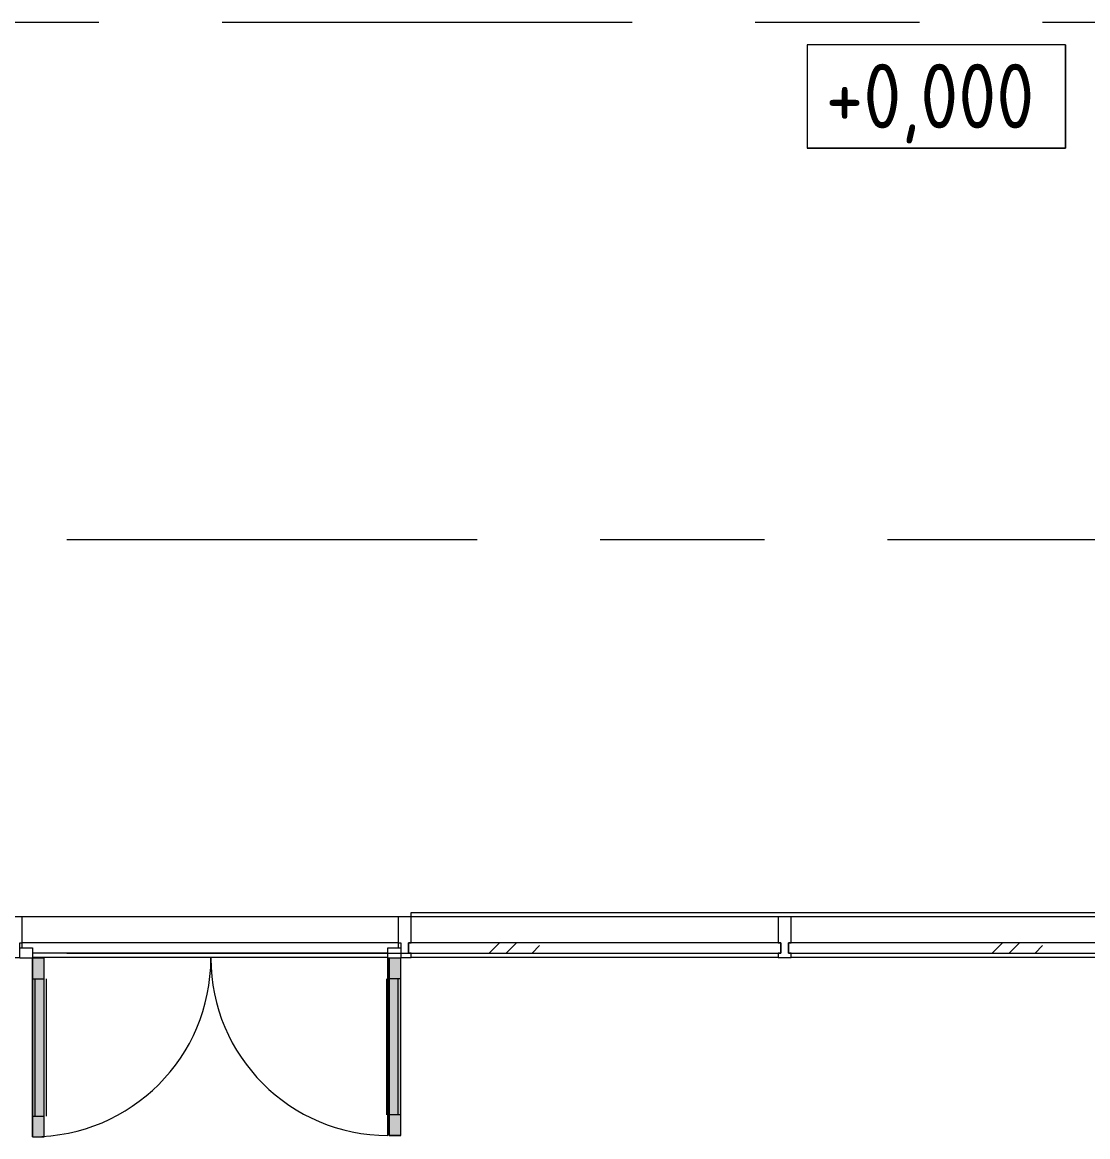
# Model space of a CAD drawing. Header units: millimetres. Extents: x 81037 to 284518, y -8553 to 29000.
# Drawn here: x 101150 to 105273, y 12690 to 17000 of the extents above; entities that cross this region are included whole.
import ezdxf

# ---------------------------------------------------------------- set-up
doc = ezdxf.new("R2010")
doc.units = ezdxf.units.MM
doc.linetypes.add('Осевая', pattern=[3175, 635, -476.25, 1587.5, -476.25])
for name, color, linetype, lineweight, true_color in [('A-DETL-GENF-1', 7, 'Continuous', 9, 0xe2e2e2), ('A-DETL-GENF-2', 7, 'Continuous', 9, 0xaaaaaa), ('A-DOOR-1', 7, 'Continuous', 9, 0xaaaaaa), ('A-FLOR-1', 7, 'Continuous', 9, 0xaaaaaa)]:
    doc.layers.add(name, color=color, linetype=linetype, lineweight=lineweight, true_color=true_color)
for name, color, linetype, lineweight in [('A-GLAZ-CURT', 7, 'Continuous', 9), ('A-GLAZ-CWMG', 7, 'Continuous', 9), ('G-ANNO-DIMS', 7, 'Continuous', 9), ('Оси-2', 7, 'Осевая', 9)]:
    doc.layers.add(name, color=color, linetype=linetype, lineweight=lineweight)
doc.styles.add('GOST Common', font='GOST_Common.ttf', dxfattribs={"width": 0.9, "height": 250})

# ---------------------------------------------------------------- blocks, each defined once
blk = doc.blocks.new('Дверь_Витражная_остекление_ - ВВ-22-32429667-План монтажа стен и перегородок 2 этажа в осях 23_33')
at = {"layer": 'A-DETL-GENF-1'}
for points in [[(-642.5, -710), (-642.5, -20), (-687.5, -20), (-687.5, -710)], [(737.5, -705), (737.5, -20), (692.5, -20), (692.5, -705)]]:
    blk.add_hatch(color=256, dxfattribs=at).paths.add_polyline_path(points)
at = {"layer": 'A-DETL-GENF-2'}
for p, q in [((-642.5, -20), (-687.5, -20)), ((-687.5, -710), (-687.5, -20)), ((-642.5, -20), (-687.5, -20)), ((-687.5, -20), (-687.5, -710)), ((-642.5, -710), (-642.5, -20)), ((-642.5, -710), (-642.5, -20)), ((692.5, -705), (692.5, -20)), ((692.5, -20), (692.5, -705)), ((737.5, -705), (737.5, -20)), ((737.5, -705), (737.5, -20)), ((-687.5, -100), (-642.5, -100)), ((-677.5, -630), (-677.5, -100)), ((-633.5, -630), (-633.5, -100)), ((683.5, -625), (683.5, -100)), ((737.5, -100), (692.5, -100)), ((727.5, -625), (727.5, -100)), ((-687.5, -630), (-642.5, -630)), ((737.5, -625), (692.5, -625)), ((-687.5, -710), (-642.5, -710)), ((-687.5, -710), (-642.5, -710)), ((737.5, -705), (692.5, -705)), ((692.5, -705), (737.5, -705))]:
    blk.add_line(p, q, dxfattribs=at)
at = {"layer": 'A-DOOR-1'}
for p, q in [((-737.5, 20), (-687.5, 20)), ((-737.5, -20), (-737.5, 20)), ((-687.5, 20), (-687.5, -20)), ((687.5, 20), (737.5, 20)), ((687.5, -20), (687.5, 20)), ((737.5, 20), (737.5, -20)), ((-687.5, -20), (-737.5, -20)), ((-687.5, -710), (-687.5, -20)), ((687.5, -705), (687.5, -20)), ((737.5, -20), (687.5, -20))]:
    blk.add_line(p, q, dxfattribs=at)
for centre, radius, start, end in [((-687.5, -20), 690, 270, 0), ((687.5, -20), 685, 180, 270)]:
    blk.add_arc(centre, radius, start, end, dxfattribs=at)
blk = doc.blocks.new('Прямоугольный импост - Импост структурный с накладкой - 160мм Темный-30755595-План монтажа стен и перегородок 2 этажа в осях 23_33')
at = {"layer": 'A-GLAZ-CWMG'}
for p, q in [((0, 17), (-40, 17)), ((-10, -40), (-10, 0)), ((-10, 0), (0, 0)), ((0, 0), (0, 17)), ((-40, -40), (-50, -40)), ((-50, -40), (-50, -140)), ((-40, -20), (-40, -40)), ((0, -40), (-10, -40)), ((-50, -140), (0, -140))]:
    blk.add_line(p, q, dxfattribs=at)
blk = doc.blocks.new('Системная панель - Стекло - 40мм-32427251-План монтажа стен и перегородок 2 этажа в осях 23_33')
at = {"layer": 'A-GLAZ-CURT'}
h = blk.add_hatch(dxfattribs=at)
h.set_pattern_fill('FP_41', color=256, style=0, pattern_type=2)
h.set_pattern_definition([(45, (-104912.5, -13300), (-282.8427, 282.8427), [200, -600]), (45, (-105112.5, -13400), (-282.8427, 282.8427), [600, -200]), (45, (-104712.5, -13500), (-282.8427, 282.8427), [200, -600])])
h.paths.add_polyline_path([(-697.5, 0), (697.5, 0), (697.5, 40), (-697.5, 40)])
for p, q in [((697.5, 40), (-697.5, 40)), ((-697.5, 40), (-697.5, 0)), ((697.5, 0), (697.5, 40)), ((-697.5, 0), (697.5, 0))]:
    blk.add_line(p, q, dxfattribs=at)
blk = doc.blocks.new('Прямоугольный импост - Импост структурный с накладкой - 160мм Темный-32427249-План монтажа стен и перегородок 2 этажа в осях 23_33')
at = {"layer": 'A-GLAZ-CWMG'}
for p, q in [((105500, 13540), (104125, 13540)), ((105500, 13383), (104125, 13383))]:
    blk.add_line(p, q, dxfattribs=at)
blk = doc.blocks.new('Прямоугольный импост - Импост структурный с накладкой - 160мм Темный-32427025-План монтажа стен и перегородок 2 этажа в осях 23_33')
at = {"layer": 'A-GLAZ-CWMG'}
for p, q in [((102605, 13540), (101150, 13540)), ((101150, 13420), (101150, 13440)), ((102605, 13440), (101150, 13440)), ((102605, 13440), (102605, 13420)), ((102565, 13400), (101190, 13400)), ((102565, 13383), (101190, 13383))]:
    blk.add_line(p, q, dxfattribs=at)
blk = doc.blocks.new('Системная панель - Стекло - 40мм-32427252-План монтажа стен и перегородок 2 этажа в осях 23_33')
at = {"layer": 'A-GLAZ-CURT'}
h = blk.add_hatch(dxfattribs=at)
h.set_pattern_fill('FP_42', color=256, style=0, pattern_type=2)
h.set_pattern_definition([(45, (-103465, -13300), (-282.8427, 282.8427), [200, -600]), (45, (-103665, -13400), (-282.8427, 282.8427), [600, -200]), (45, (-103265, -13500), (-282.8427, 282.8427), [200, -600])])
h.paths.add_polyline_path([(-578.7, 0), (720, 0), (720, 40), (-720, 40), (-720, 0)])
for p, q in [((720, 40), (-720, 40)), ((-720, 40), (-720, 0)), ((-720, 0), (720, 0)), ((720, 0), (720, 40))]:
    blk.add_line(p, q, dxfattribs=at)
blk = doc.blocks.new('Прямоугольный импост - Импост структурный с накладкой - 160мм Темный-32427244-План монтажа стен и перегородок 2 этажа в осях 23_33')
at = {"layer": 'A-GLAZ-CWMG'}
for p, q in [((-15, 17), (25, 17)), ((25, 0), (15, 0)), ((15, 0), (15, -40)), ((25, 17), (25, 0)), ((-25, -140), (-25, -40)), ((-25, -40), (-15, -40)), ((-15, -40), (-15, -20)), ((15, -40), (25, -40)), ((25, -40), (25, -140)), ((25, -140), (-25, -140))]:
    blk.add_line(p, q, dxfattribs=at)
blk = doc.blocks.new('Прямоугольный импост - Импост структурный с накладкой - 160мм Темный-32427250-План монтажа стен и перегородок 2 этажа в осях 23_33')
at = {"layer": 'A-GLAZ-CWMG'}
for p, q in [((104075, 13540), (102655, 13540)), ((104075, 13383), (102655, 13383))]:
    blk.add_line(p, q, dxfattribs=at)
blk = doc.blocks.new('Прямоугольный импост - Импост структурный с накладкой - 160мм Темный-30755591-План монтажа стен и перегородок 2 этажа в осях 23_33')
at = {"layer": 'A-GLAZ-CWMG'}
for p, q in [((-25, 0), (-25, 17)), ((-25, 17), (25, 17)), ((-15, 0), (-25, 0)), ((-15, -40), (-15, 0)), ((25, 0), (15, 0)), ((15, 0), (15, -40)), ((25, 17), (25, 0)), ((-25, -140), (-25, -40)), ((-25, -40), (-15, -40)), ((15, -40), (25, -40)), ((25, -40), (25, -140)), ((25, -140), (-25, -140))]:
    blk.add_line(p, q, dxfattribs=at)
blk = doc.blocks.new('Высотные отметки - 10х4_h_-17668695-План монтажа стен и перегородок 2 этажа в осях 23_33')
at = {"layer": 'G-ANNO-DIMS'}
for p, q in [((-5, 4), (-5, 0)), ((5, 4), (-5, 4)), ((5, 4), (-5, 4)), ((-5, 4), (-5, 0)), ((5, 4), (5, 0)), ((5, 0), (5, 4)), ((5, 0), (-5, 0)), ((-5, 0), (5, 0))]:
    blk.add_line(p, q, dxfattribs=at)

msp = doc.modelspace()

# ---------------------------------------------------------------- linework, layer by layer
at = {"layer": 'A-FLOR-1'}
for p, q in [((102655, 13540), (102655, 13557)), ((102655, 13557), (105530, 13557))]:
    msp.add_line(p, q, dxfattribs=at)
at = {"layer": 'Оси-2'}
for p, q in [((84936.7, 17000), (122760, 17000)), ((84336.7, 15000), (122160, 15000)), ((84336.7, 13400), (119719, 13400))]:
    msp.add_line(p, q, dxfattribs=at)

# ---------------------------------------------------------------- block references
at = {"layer": 'A-DOOR-1'}
msp.add_blockref('Дверь_Витражная_остекление_ - ВВ-22-32429667-План монтажа стен и перегородок 2 этажа в осях 23_33', (101877.5, 13400), dxfattribs=at)
at = {"layer": 'A-GLAZ-CURT'}
for name, p in [('Системная панель - Стекло - 40мм-32427252-План монтажа стен и перегородок 2 этажа в осях 23_33', (103365, 13400)), ('Системная панель - Стекло - 40мм-32427251-План монтажа стен и перегородок 2 этажа в осях 23_33', (104812.5, 13400))]:
    msp.add_blockref(name, p, dxfattribs=at)
at = {"layer": 'A-GLAZ-CWMG', "rotation": 180}
msp.add_blockref('Прямоугольный импост - Импост структурный с накладкой - 160мм Темный-30755595-План монтажа стен и перегородок 2 этажа в осях 23_33', (101100, 13400), dxfattribs=at)
at = {"layer": 'A-GLAZ-CWMG'}
for name in ['Прямоугольный импост - Импост структурный с накладкой - 160мм Темный-32427025-План монтажа стен и перегородок 2 этажа в осях 23_33', 'Прямоугольный импост - Импост структурный с накладкой - 160мм Темный-32427250-План монтажа стен и перегородок 2 этажа в осях 23_33', 'Прямоугольный импост - Импост структурный с накладкой - 160мм Темный-32427249-План монтажа стен и перегородок 2 этажа в осях 23_33']:
    msp.add_blockref(name, (0, 0), dxfattribs=at)
at = {"layer": 'A-GLAZ-CWMG', "extrusion": (0, 0, -1), "rotation": 180}
for name, p in [('Прямоугольный импост - Импост структурный с накладкой - 160мм Темный-32427244-План монтажа стен и перегородок 2 этажа в осях 23_33', (-102630, 13400)), ('Прямоугольный импост - Импост структурный с накладкой - 160мм Темный-30755591-План монтажа стен и перегородок 2 этажа в осях 23_33', (-104100, 13400))]:
    msp.add_blockref(name, p, dxfattribs=at)
at = {"layer": 'G-ANNO-DIMS', "xscale": 99.99999999999993, "yscale": 99.99999999999993, "zscale": 99.99999999999993}
msp.add_blockref('Высотные отметки - 10х4_h_-17668695-План монтажа стен и перегородок 2 этажа в осях 23_33', (104687.4, 16513), dxfattribs=at)

# ---------------------------------------------------------------- texts
at = {"layer": 'G-ANNO-DIMS', "insert": (104258.7, 16839.7), "char_height": 250, "width": 1028.823, "attachment_point": 1, "line_spacing_factor": 1.022761, "style": 'GOST Common'}
msp.add_mtext('+0,000', dxfattribs=at)

doc.saveas('drawing.dxf')
